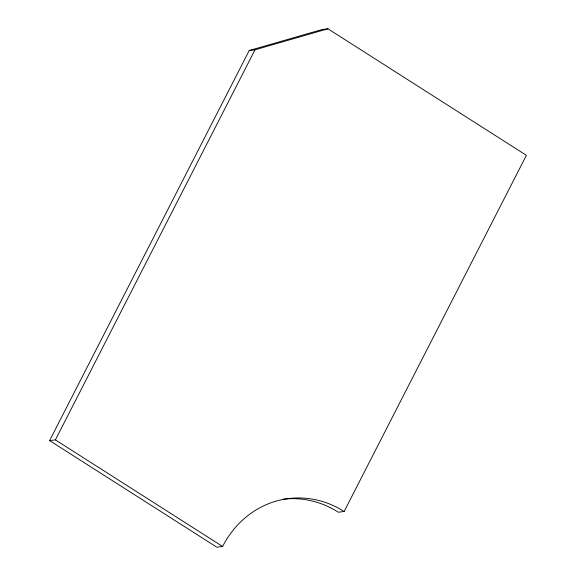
<?xml version="1.0" encoding="UTF-8"?>
<svg xmlns="http://www.w3.org/2000/svg" width="576" height="576" viewBox="0 0 576 576"><rect width="100%" height="100%" fill="white"/><g stroke="black" fill="none" stroke-linecap="round" stroke-linejoin="round"><path stroke-width="0.86" d="M49.608 440.597L249.228 50.508L322.142 29.52L327.938 28.8L526.392 155.326L344.131 511.495A98.482 89.23 82.9 0 0 222.602 546.48L216.814 547.2L49.608 440.597L55.397 439.884L222.602 546.48M55.397 439.884L255.017 49.795L327.938 28.8M249.228 50.508L255.017 49.795M344.131 511.495L338.342 512.215A98.482 89.23 82.9 0 0 282.694 499.291"/></g></svg>
